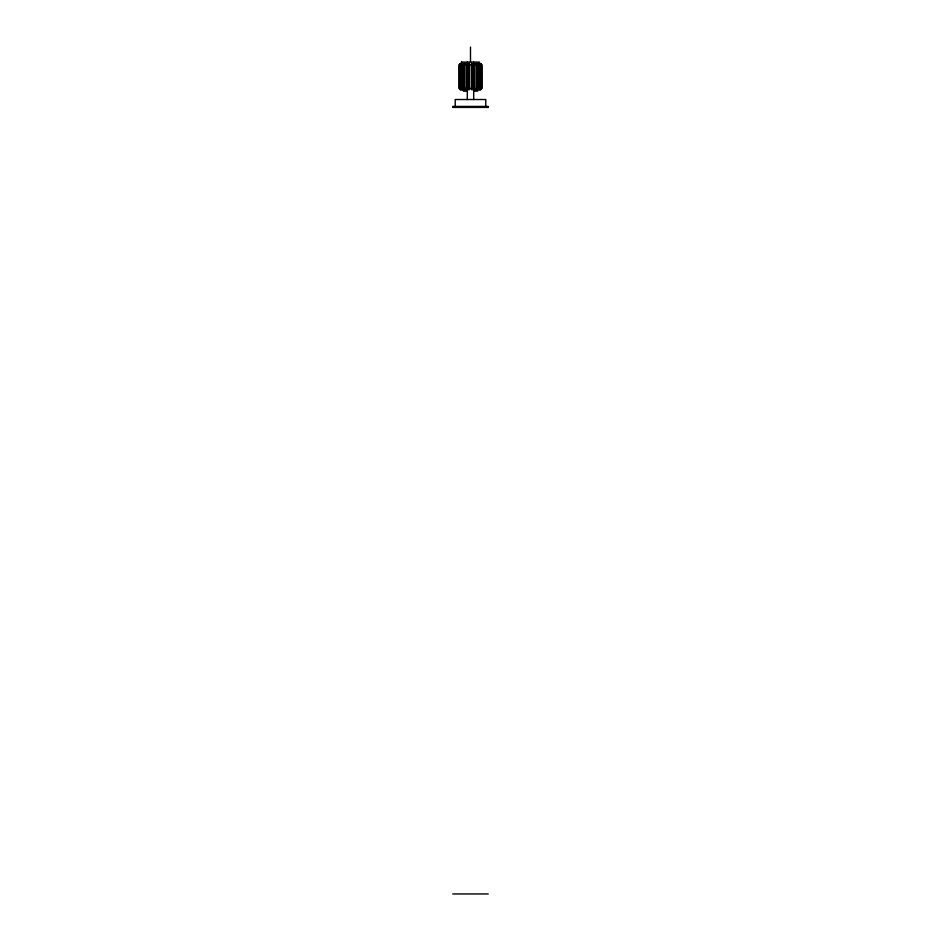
<?xml version="1.0" encoding="UTF-8"?>
<svg xmlns="http://www.w3.org/2000/svg" width="941" height="941" viewBox="0 0 941 941"><rect width="100%" height="100%" fill="white"/><g stroke="black" fill="none" stroke-linecap="round" stroke-linejoin="round"><path stroke-width="1.41" d="M466.924 89.677L466.924 63.588M468.83 89.677L468.83 63.588M472.17 89.677L472.17 63.588M474.076 89.677L474.076 63.588M464.572 89.677L464.572 63.588M466.277 89.677L466.277 63.588M474.723 89.677L474.723 63.588M476.428 89.677L476.428 63.588M462.631 89.677L461.796 88.501L461.796 64.753L462.631 63.588M464.019 89.677L463.184 88.501L463.184 64.753L464.019 63.588M476.981 89.677L477.816 88.501L477.816 64.753L476.981 63.588M478.369 89.677L479.204 88.501L479.204 64.753L478.369 63.588M461.219 89.677L460.196 88.501L460.196 64.753L461.219 63.588M462.196 89.677L461.184 88.501L461.184 64.753L462.196 63.588M478.804 89.677L479.816 88.501L479.816 64.753L478.804 63.588M479.781 89.677L480.804 88.501L480.804 64.753L479.781 63.588M460.443 89.677L459.302 88.501L459.302 64.753L460.443 63.588M460.949 89.677L459.82 88.501L459.82 64.753L460.949 63.588M480.051 89.677L481.18 88.501L481.18 64.753L480.051 63.588M480.557 89.677L481.698 88.501L481.698 64.753L480.557 63.588M461.396 62.106L479.604 62.106M468.147 63.588L460.349 63.588L459.173 64.753L459.173 88.501L460.349 89.677L468.147 89.677M472.853 63.588L480.651 63.588L481.827 64.753L481.827 88.501L480.651 89.677L472.853 89.677M460.196 64.753L461.184 64.753M461.796 64.753L463.184 64.753M463.984 64.753L465.689 64.753M466.618 64.753L468.524 64.753M469.512 64.753L471.488 64.753M472.476 64.753L474.382 64.753M475.311 64.753L477.016 64.753M477.816 64.753L479.204 64.753M479.816 64.753L480.804 64.753M460.196 88.501L461.184 88.501M461.796 88.501L463.184 88.501M463.984 88.501L465.689 88.501M466.618 88.501L468.524 88.501M469.512 88.501L471.488 88.501M472.476 88.501L474.382 88.501M475.311 88.501L477.016 88.501M477.816 88.501L479.204 88.501M479.816 88.501L480.804 88.501M463.36 91.159L466.936 91.159M474.064 91.159L477.64 91.159M452.774 106.415L488.226 106.415M453.268 106.909L487.732 106.909M452.774 107.403L488.226 107.403M452.739 893.95L488.261 893.95M485.768 106.415L485.768 99.523L455.232 99.523L455.232 106.415M474.135 63.588L474.135 89.677M473.699 62.106L473.699 99.523M471.488 63.588L471.488 89.677M470.5 47.05L470.5 62.247M469.512 63.588L469.512 89.677M467.301 62.106L467.301 99.523M466.865 63.588L466.865 89.677M461.525 62.106L461.525 65.011"/></g></svg>
